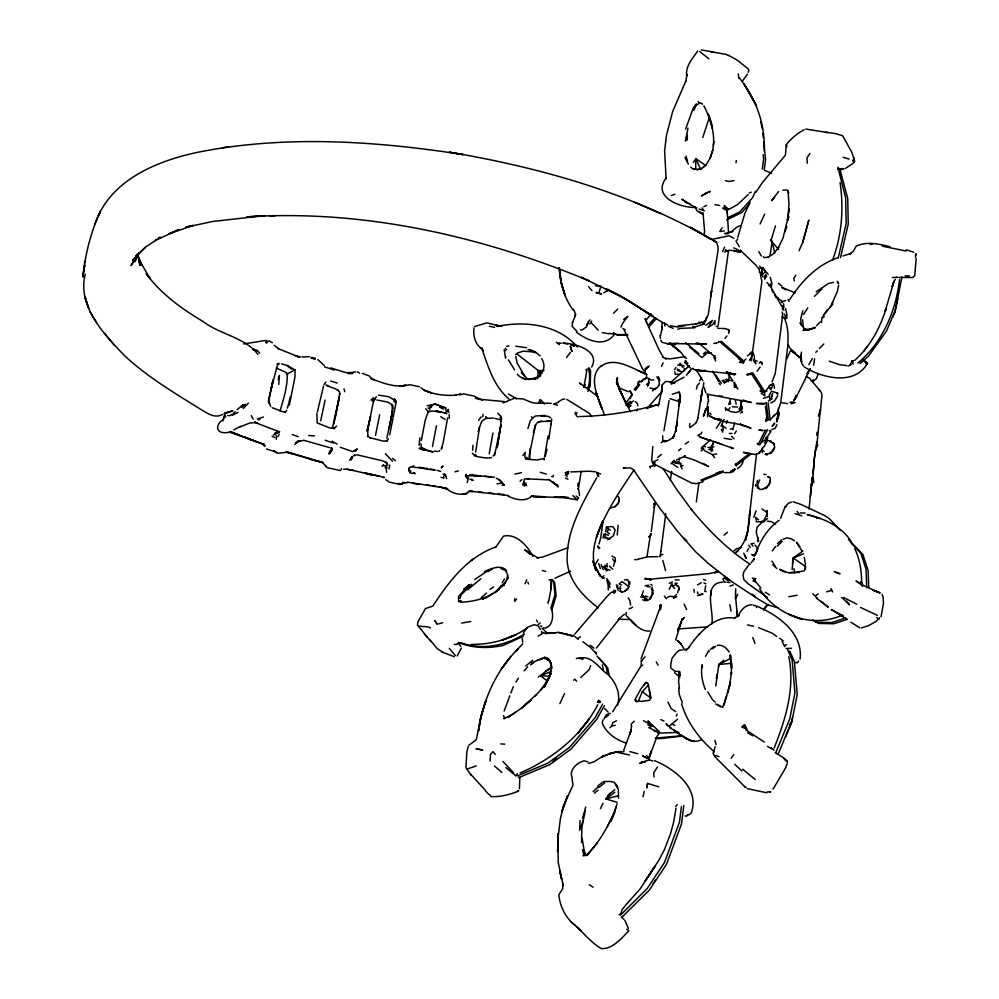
<?xml version="1.0" encoding="UTF-8"?>
<svg xmlns="http://www.w3.org/2000/svg" width="999" height="999" viewBox="0 0 999 999"><rect width="100%" height="100%" fill="white"/><g stroke="black" fill="none" stroke-linecap="round" stroke-linejoin="round"><path stroke-width="1.5" d="M602.135 577.197L603.945 575.736M652.409 590.022L651.897 593.119M663.386 357.38L659.078 349.837L646.69 322.739L645.928 319.268M687.312 140.022L687.324 134.603L685.439 141.084L687.999 128.197M566.92 476.823L566.933 474.375L568.693 471.341M652.846 446.615L651.71 459.815L652.384 462.487L653.021 463.324L653.733 461.763L657.866 459.677M705.656 585.839L704.782 591.383L706.156 591.645M367.669 429.445L367.919 435.539M413.911 472.515L415.209 473.638L409.553 472.814L410.864 470.816L409.315 471.253L409.365 467.657M490.109 760.976L490.434 754.532L493.007 751.635L495.254 754.357M551.336 579.532L551.061 588.861L548.751 601.073M551.173 581.918L551.061 588.861L551.71 580.606L549.075 579.695M695.691 169.093L695.841 158.591L705.544 165.434M514.735 598.413L514.672 601.41L516.595 599.1M662.674 435.701L662.837 441.521L661.126 442.582M708.204 406.593L708.079 411.788L708.266 408.104M500.062 417.445L501.161 421.041M722.577 208.042L725.761 210.015L724.138 206.855L727.022 209.241L728.596 233.454M529.732 459.278L529.92 452.085L535.564 424.875L533.366 432.542M782.517 309.678L782.454 305.719M557.942 841.046L558.216 862.324L563.149 885.514L562.799 883.303L562.712 888.685L558.841 894.742C559.827 906.23 565.721 918.218 575.074 925.399M558.029 837.999L560.364 818.843L563.336 806.118L573.064 785.002L572.002 778.671M661.738 392.445L661.825 385.377L664.972 381.993L667.095 381.443L672.764 382.58M778.895 413.424L778.134 417.445M837.974 169.231L838.036 167.245M597.614 473.389L597.352 475.561L598.763 476.461L596.927 472.977L597.976 472.452M579.994 820.491L579.657 830.256L583.366 820.004L585.327 810.776M787.949 219.106L788.96 204.246L788.024 190.584M268.931 403.658L269.093 399.113M386.85 438.199L392.407 411.75L391.995 404.458M661.837 329.77L662.1 322.665M666.121 178.958L664.61 150.924L666.395 135.764L672.564 111.788L685.926 80.807L685.776 81.518L686.962 74.488L686.75 75.999C685.177 66.296 692.732 58.267 697.801 50.924M755.456 554.944L755.494 553.833L752.771 555.556M916.158 258.566L914.709 275.811L912.674 277.535L899.2 277.41M754.233 360.439L754.37 356.993M713.423 145.367C714.797 131.581 709.952 118.257 704.083 106.031L704.32 106.556M814.36 459.528L812.999 475.586L813.798 482.804M788.711 211.651L788.848 208.779L787.886 220.342M577.884 486.313L578.046 483.204M763.124 277.01L762.187 274.95L762.2 268.294L758.453 268.394L757.067 266.808M792.132 569.567L793.293 557.979L802.921 551.073M505.669 356.306L505.569 358.179L504.208 349.825L505.319 350.724M801.023 355.007L801.785 363.424L803.521 366.059M617.594 587.936L617.732 585.589L616.371 584.952L618.194 590.484M276.224 439.31L276.411 435.976M727.022 209.241L726.81 212.812L727.235 210.677M638.161 381.718L637.936 385.252L634.128 389.385M813.236 470.217L813.036 473.476L814.123 462.125M714.834 324.638L715.084 320.617L712.674 324.625L708.104 327.385L712.487 320.392L705.856 325.199M757.092 550.586L757.242 548.376L756.006 553.171L754.457 555.357M817.806 444.842L815.659 450.025M838.948 168.332L837.836 169.493L844.267 168.881M316.87 413.524L317.195 422.077M339.26 397.802L339.573 393.456M728.571 330.569L728.621 329.77L725.137 328.584L720.828 328.396M741.208 410.339L741.395 407.717L741.208 410.339L740.284 409.378L741.033 407.604M278.733 384.39L279.42 375.449L278.197 379.495M757.929 537.887L757.654 541.433L757.791 537.687L758.591 541.233L756.255 532.479L756.98 527.31L762 522.352M472.589 450.249L472.989 445.179M482.842 416.733L483.041 414.285M648.264 385.164L649.263 382.38M764.71 275.961L764.647 279.146L765.796 274.35L766.695 276.86M503.946 584.852L506.993 579.557L507.43 574.75M617.232 534.977L618.119 525.274M747.602 531.943L745.404 540.422L747.602 531.943L756.48 454.245M801.435 352.16L800.811 358.966L801.498 362.088L800.549 356.019M613.96 593.406L613.973 589.984M475.661 452.072L479.47 427.41M537.487 378.609L538.261 370.567L516.558 353.609M660.426 609.115L660.839 605.044L659.69 610.339M749.425 515.796L749.937 510.764C749.138 526.086 747.826 543.119 734.652 553.309M809.028 509.115L812.349 477.197L810.239 497.227M915.484 257.292L915.846 253.646L915.534 255.632M770.042 255.644L772.152 241.433L770.429 240.035L778.646 249.475M787.961 219.393L788.261 216.546L783.116 237.799L778.134 248.227M517.37 773.738L515.996 775.923L505.894 767.532M680.207 395.791L679.095 405.781L680.394 395.03L675.861 430.557L675.561 431.668L677.135 422.165L675.861 430.557L672.764 438.286L674.5 435.052L672.989 437.437L669.093 440.035L665.109 441.795L664.123 441.233M770.279 480.194L768.843 485.302M645.104 656.818L641.633 660.789L641.046 665.858L642.832 665.072M816.757 435.264L817.107 432.217M402.322 483.766L402.485 482.417M715.746 685.976L718.893 664.447L723.701 660.302M458.204 643.993L458.379 642.482M524.3 486.276L524.088 480.094M572.589 322.265L572.127 326.323L576.885 331.281M647.627 386.076L647.989 383.316L647.002 384.328L647.827 384.328M899.587 279.358C895.941 310.876 882.641 342.37 857.916 362.987M901.947 277.023L895.329 310.14L886.463 331.131L868.456 356.168L859.939 363.549M755.544 486.201L755.756 484.428M744.23 727.572L744.567 724.774L741.708 726.985L747.165 729.245L744.567 724.774M575.137 414.273L575.387 412.287M665.821 513.424L660.901 551.223M778.358 408.529L778.383 414.473L776.623 419.081M551.023 424.338L551.71 418.943M713.835 141.521L712.724 150.112L710.339 158.042M683.865 805.556L681.468 824.088L666.52 864.235L649.437 889.972L621.403 917.694M681.468 806.555L679.382 822.452L664.41 862.624L647.302 888.386L620.379 915.209M752.484 352.497L761.9 281.256L760.614 275.512M94.768 223.938L100.312 211.726C90.609 232.118 85.277 254.633 82.842 277.023L84.765 264.935L83.179 274.313M603.009 521.091L600.836 537.474L598.975 544.005M697.939 417.669L702.272 390.734L700.586 400.936M703.234 386.95L703.82 382.58M386.576 472.227L386.188 469.443L387.113 467.195L385.227 467.957L387.375 463.274M474.013 327.909C472.939 335.701 475.224 344.305 481.88 349.063L480.694 347.677L483.404 350.949L481.493 347.714C488.024 365.946 493.456 385.939 508.966 399.026M468.519 477.46L467.195 482.529M762.262 169.118L763.636 159.041L763.174 154.608M764.198 169.842L765.559 159.765L763.736 142.108M815.596 449.175L813.785 462.612L816.32 444.355M715.571 357.942L715.459 358.753L714.947 355.669M728.446 381.668L729.495 373.938M838.661 285.165L837.424 291.196L832.142 303.346M648.488 382.155L648.975 378.721L647.939 378.246M689.497 426.486L689.922 423.464M696.315 501.91L698.988 482.48M645.267 372.265L645.179 368.531L649.225 365.984M660.414 554.557L660.863 551.423M266.621 343.281L266.895 340.734L265.122 340.497L243.706 343.943M736.013 162.725L736.325 160.539M814.597 358.828L813.623 365.309M548.838 438.923L551.061 423.851M447.614 417.882L443.106 443.131L441.308 448.501M792.407 564.01L793.293 557.979L803.558 553.746M389.098 469.031L389.697 465.022M529.045 457.142L530.382 448.276M654.932 503.246L651.323 531.493M670.341 480.219L671.69 471.316M628.796 407.48L631.006 405.519L628.608 406.106L628.92 403.996L627.285 406.556M581.53 842.544L581.93 827.085L583.366 820.004M750.998 360.889L752.734 353.771M663.935 430.856L669.08 400.624M700.386 402.197L702.584 388.074M631.156 725.786L631.48 723.738L634.315 721.153M710.776 296.041L711.613 290.734L708.316 314.485L705.694 320.629L702.909 322.202M581.193 471.278L578.309 489.285L577.747 488.711M729.457 686.375L731.518 672.29L731.318 674.3L731.555 663.686L731.593 668.281L730.069 654.957M778.159 412.475L777.622 414.098L778.383 414.473M646.653 378.646L646.415 374.525L642.544 368.843L624.188 330.182M679.258 460.314L679.62 458.091M766.62 438.062L767.682 437.599L764.685 442.982M480.919 716.508L485.951 700.574L480.919 716.508L478.546 730.831C482.867 700.411 495.991 670.366 518.244 648.751L515.721 651.498L522.727 643.718M625.948 614.597L626.298 612.474M735.589 463.648L735.364 465.01L736.55 465.971M544.605 456.88L548.126 435.889M710.813 295.879L718.069 250.312L718.019 246.616L716.52 242.332C635.114 194.293 542.207 167.807 449.425 152.173L463.124 154.608C376.049 140.996 285.739 134.902 198.689 152.098C158.167 160.464 111.676 179.221 96.066 221.041M519.43 788.711L519.842 778.071M651.947 588.573L652.21 587.037M603.109 538.049L603.796 534.115M734.627 422.864L733.341 427.535M647.602 783.403L646.84 787.687L647.602 783.403L658.766 786.85M728.783 331.793L728.621 329.77M753.795 517.245L756.031 510.826M390.696 420.392L392.832 408.391M489.223 453.796L492.944 433.004M676.036 808.129L673.651 822.177L670.441 834.028L664.36 849.774L658.803 860.326L640.134 888.923L625.761 905.032L622.177 909.527L620.741 913.86L619.168 914.597M647.052 556.418L650.636 533.429M716.308 678.546L717.082 674.325M540.434 402.709L540.921 400.087L544.418 404.096M795.266 399.013L795.704 396.665M718.481 666.708L718.893 664.447L729.732 658.828M432.48 446.516L436.413 425.836M756.88 483.316L757.429 480.432M766.57 512.187L766.907 510.427L767.17 516.396L766.57 512.187L761.937 508.928M421.328 440.472L425.162 420.604L428.022 412.15M481.081 715.621L476.336 739.71L468.768 745.341M662.087 388.299L658.878 403.871M653.209 464.947L653.521 463.311L654.82 466.408M684.028 370.966L684.527 368.381M332.43 427.997L339.348 396.528M335.027 418.506L339.235 397.315L333.903 423.876M367.595 430.794L372.714 404.882L374.013 399.787L375.412 399.325M389.023 428.746L392.407 411.75M375.499 435.402L379.657 414.735M737.761 237.325L744.817 213.624L750.112 202.035M827.497 309.653L821.765 318.369L821.528 322.49M792.507 717.432L791.333 723.201L785.476 737.262M643.056 796.927L644.193 791.37M759.477 453.209L759.777 451.748M811.438 485.964L812.025 483.141L810.826 484.915M320.704 420.841L325.112 400.112M795.916 395.492L795.279 398.526L793.618 400.699L797.127 395.392L810.251 368.981M389.722 434.802L396.303 401.436L394.168 398.851L394.817 400.462L393.868 401.685M707.379 405.207L708.241 401.211M573.538 309.166L575.449 313.886L574.85 316.671L575.486 315.222L572.427 322.814M800.074 659.103C803.246 633.104 778.221 615.322 757.254 606.318M605.194 533.541L604.907 538.211L606.405 537.387L609.727 538.973M465.571 476.061L466.283 474.388M85.252 274.113C77.035 306.418 104.233 334.553 124.713 355.819C147.715 377.185 174.788 393.194 201.286 409.702C207.78 413.461 214.76 418.768 222.415 414.473M268.319 401.436L272.652 382.043M281.643 363.811L287.088 365.472L294.967 369.855L295.042 376.536L289.348 405.244M727.784 693.119L730.531 681.905M317.332 412.1L323.601 385.989M653.933 507.654L655.069 502.672M892.569 317.507L894.605 312.962L897.839 298.738M660.389 335.889L662.412 327.06M838.198 258.129L846.153 223.464L845.641 197.727L838.81 170.891M840.546 257.567L848.238 224.051L847.726 198.339L839.722 168.731M84.44 263.286L84.878 261.388M223.764 418.406L225.137 412.425M802.796 242.27L808.765 220.329L802.796 242.27L799.05 250.662M765.833 419.343L766.258 421.316L766.982 418.294L765.421 406.306M367.008 431.293L370.504 416.608L367.22 430.519M740.509 406.83L741.745 401.66M762.949 446.978L762.324 449.575L760.651 451.423L762.374 448.089M447.602 411.738L448.164 409.403L448.888 412.612M136.801 254.97L135.315 261.001L136.963 255.257L134.278 261.863L137.7 253.721L131.031 265.647L138.811 253.159L132.58 260.327L145.379 247.29L160.215 237.25L154.907 240.697L178.921 229.47M468.181 746.615L466.87 751.885L465.921 767.594L471.241 775.324M696.415 389.036L697.314 385.427L699.512 383.141M768.556 285.452L771.34 286.713L771.777 284.902L770.316 283.978M802.784 310.726L800.761 318.743L801.086 324.675L804.195 328.309L807.779 330.07L815.134 327.21M545.279 456.143L547.002 449.35M565.322 475.274L566.995 471.915M730.019 683.666L723.95 704.757L722.19 706.855L723.001 707.392M894.605 312.962L894.967 311.551M543.631 459.303L543.843 458.441L537.125 460.015L525.849 459.19L524.775 456.456L525.299 452.235L522.864 455.556M758.915 488.124L757.155 485.814L759.764 479.832M597.027 535.314L602.772 521.016C595.991 536.388 589.61 554.033 596.016 570.616L592.869 560.988L595.054 567.132L600.436 575.911L598.738 573.813L602.534 577.959M706.63 408.628L707.167 406.543M619.118 501.111L619.155 497.952L617.607 495.966M287.412 408.166L290.409 396.765M660.052 608.978L661.126 604.907L641.021 658.94M609.939 727.771L611.85 725.873L612.699 722.689L616.533 720.791M617.694 705.169C620.866 694.293 616.108 682.329 608.116 674.662C599.487 669.068 591.458 654.22 579.145 658.491M621.003 327.148L622.664 323.251L627.822 316.383L623.601 319.543M631.718 394.23L631.031 393.344L632.005 393.743M613.448 566.271L614.984 560.951M728.583 250.287L734.889 250.649L739.897 252.285L740.434 250.349M715.134 746.69L713.086 753.521L713.923 755.007L719.018 756.68M713.523 441.321L712.175 446.228L710.264 448.414L710.202 447.34L707.904 447.502M881.056 616.683L883.466 603.433L883.091 596.316M419.118 445.417L419.855 437.899M582.579 818.331L585.714 807.055M692.694 326.461L695.416 326.898L704.332 323.888L705.269 320.517M649.338 757.891L651.236 751.048L650.012 755.057M598.776 293.344L600.824 286.139L595.379 285.864M679.457 688.348L678.596 681.867L679.52 671.59L679.52 675.636L679.52 671.59L674.812 671.278L670.679 667.782L670.853 664.11L672.002 658.378L676.423 652.672L679.07 650.361L682.692 649.887M616.783 380.819L617.419 378.559L616.907 384.315L617.37 377.472L617.295 383.791L616.645 379.345L619.38 388.486L625.786 402.934L619.205 389.223L630.419 411.675M603.021 719.904L602.222 722.727C605.656 732.692 616.383 740.172 626.148 743.006M726.398 423.401L727.21 420.554M791.707 721.902L789.385 724.949M478.121 431.331L481.655 421.366L486.063 418.344L493.581 418.057M853.558 360.602L852.322 360.939L850.174 364.435L851.036 364.672L848.014 366.121M459.99 598.526L461.051 594.979L471.753 584.19M504.145 711.063L509.827 695.754M494.592 455.219L500.936 425.075L497.127 447.689L500.861 424.825L500.736 420.567M771.003 240.659L775.436 225.911M726.81 695.641L723.626 705.444M551.023 607.754L554.982 594.717L553.621 581.73L551.923 579.283M551.81 610.052L556.118 595.841L554.757 582.867L553.071 580.407M778.009 418.993L779.208 413.174L777.971 410.589M705.756 409.14L705.119 411.226L705.706 409.952M527.897 428.571L530.357 420.616L532.904 417.882L535.439 416.009L545.167 415.384M522.664 485.064L523.613 481.993M553.446 475.212L552.959 476.735L551.685 476.573M724.874 252.322L725.736 249.613L727.734 251.523M615.047 810.401L617.145 803.795M658.291 406.081L659.09 403.571M648.638 599.875L645.541 599.475L642.032 595.154L643.381 590.983M702.772 137.462L709.602 116.621M772.364 394.418L771.403 397.352L772.689 393.456M590.646 665.571L589.26 669.605L580.706 677.547M832.467 260.289C841.882 235.652 843.918 208.554 840.059 182.567M589.972 319.942L588.448 321.628L586.725 326.611L582.392 329.82L580.631 329.882M748.189 72.215L748.913 70.055L748.388 70.454M548.389 678.945L550.686 672.402M567.27 796.503L561.813 812L567.607 795.566M784.864 232.03L786.85 226.461M543.843 458.441L544.293 459.927M596.316 537.787C604.732 513.136 619.63 491.433 634.028 469.967M766.957 514.56L763.86 520.454L760.851 521.828M677.821 630.968L681.293 621.515L675.699 639.997M712.911 150.05L709.615 158.991L706.53 164.161L702.946 167.47M623.638 750.574L631.293 729.819L629.982 734.19L631.73 725.948M649.6 756.393L657.105 736.126L659.215 733.466M677.509 592.682L679.095 588.436M685.739 361.413L687.861 363.461L685.177 362.937L685.626 360.577L685.177 362.937L690.459 368.094M650.486 536.188L651.36 533.853M861.263 627.971L868.531 625.674L876.498 621.153L879.482 617.769M597.789 545.891L599.8 548.101M705.706 319.38L706.568 317.12M733.566 250.699L739.897 252.285L740.521 250.649M776.585 421.203L777.784 418.094M510.939 692.881L513.336 686.663M637 702.01L635.152 699.949L635.926 697.939L640.871 688.973L645.966 682.417L648.076 683.328L650.786 697.265M677.884 630.869L681.805 620.691L684.228 617.419M616.083 807.03C609.677 824.712 599.675 841.258 587.162 855.256L584.652 854.17L582.192 838.186M277.21 365.996L270.954 389.672L273.089 379.907L268.818 400.462L270.604 406.518M774.138 748.001C785.639 719.317 795.241 687.824 788.798 656.755M639.66 380.831L637.936 385.252L639.685 384.802L635.352 390.459L635.027 389.747M685.651 129.146L693.194 108.117L696.291 103.884M785.514 767.744L787.075 763.835M611.113 821.328L615.059 811.563M818.281 373.926L816.395 378.596L812.699 381.655M277.585 364.947L278.858 364.41M584.015 386.9L587.05 369.068L585.851 369.905M669.218 589.323L671.977 583.503L672.514 586.301L674.787 588.511M587.612 388.511C590.384 382.255 589.885 374.463 588.473 368.032M587.862 391.396L590.184 385.689L590.596 371.266L589.41 368.019M778.383 409.515L780.743 402.622L787.774 346.054C788.273 336.513 788.423 326.261 784.028 317.532M605.694 531.505L606.468 527.222L610.851 526.573L612.899 526.685L615.147 530.132L613.398 535.889L607.667 539.66M780.606 518.331L785.039 506.855L788.536 503.159L791.52 502.122M644.83 379.695L645.554 377.997M767.657 440.035L764.073 446.84M638.686 700.249L642.282 691.77L648.451 685.052M778.184 414.061L778.571 413.136L777.21 412.4M280.02 411.076C283.529 399.113 287.612 386.388 287.237 373.826L285.389 372.09L276.348 368.107M786.675 359.016L790.396 350.936M722.664 251.573L724.525 247.215M721.078 426.273L724.038 419.405M628.758 930.943C621.665 938.161 612.362 949.45 601.273 948.563C589.597 941.72 581.63 930.194 571.053 921.865M606.468 527.222L608.516 528.995L607.142 532.167L609.465 533.766M753.258 560.914L754.295 558.503M576.211 414.385L577.01 412.562M728.733 333.454L729.045 330.332M676.261 716.033L677.11 714.098M372.19 401.111L373.713 397.652L370.891 400.075M538.598 402.897L540.047 399.625M773.763 384.652L772.939 383.891L769.193 385.577M774.412 447.839L770.729 453.346M863.049 359.977L867.494 363.286C854.819 385.901 822.227 378.271 804.382 366.97M756.655 550.998C761.151 538.998 768.656 527.622 779.208 520.254M756.006 553.171L757.829 549.113M755.481 191.221L752.472 197.839L739.76 211.875L728.458 217.407M461.301 648.276L457.23 655.956M524.987 583.753L526.76 579.845M661.55 366.346L663.136 362.862M654.145 504.233L654.757 502.897M341.109 469.792L341.646 468.643M696.178 422.327L698.089 418.156M704.507 234.315L704.033 235.339L704.62 231.693L703.034 212.725M373.176 401.548L376.398 396.715M586.563 325.686L588.448 321.628M600.436 808.703L602.959 803.271M760.077 223.938L764.66 214.161M559.865 703.596L564.535 693.593M771.415 391.021L768.805 396.566L763.261 398.389M776.922 424.7L775.212 428.296L771.915 429.508M643.98 685.214L644.83 683.466M693.843 110.29L696.403 105.095L700.062 102.984M765.047 430.681L758.403 444.193L760.189 444.505L767.469 429.745M772.264 385.252L772.939 383.891L773.176 384.877M772.052 381.905L775.274 373.501L782.592 315.459L782.317 312.125M785.726 767.694L773.051 789.173M331.281 448.376L332.417 448.226L329.57 451.523L328.971 454.058L331.406 450.512M441.396 449.138L442.245 447.465M583.741 386.963L584.989 384.503L583.591 387.237M666.196 177.947C651.473 197.14 680.669 208.092 695.866 207.442M650.037 599.3L653.284 592.931L649.5 598.588M534.74 426.735L536.276 423.751M607.38 826.573L612.212 817.132M604.083 719.055L606.293 714.772L610.239 713.323M737.737 594.33L735.464 598.713L735.714 588.786M705.519 656.38L708.728 650.511L708.94 651.66M222.877 420.941L223.589 419.58M775.811 752.547L789.759 718.955L794.917 692.782L792.107 659.877L787.474 649.4M778.159 754.145L792.082 720.579L797.214 694.405L794.38 661.513L789.722 651.036M830.007 307.467L832.654 302.447M770.891 431.481L765.022 440.035M701.897 432.18L701.011 433.866L698.913 434.727M460.839 601.498L461.188 600.849L459.552 600.824L458.603 601.735L458.504 596.44L469.468 584.552L463.623 589.248M598.151 559.577L594.917 565.359M277.884 436.713L279.046 434.553M734.677 469.355L733.478 471.553L730.132 472.602L724.387 472.552M636.588 410.876L637.599 409.041M257.942 354.395L253.571 349.225L256.755 350.724L257.08 350.125L259.678 353.184M225 415.646L222.727 419.78L219.605 422.39L217.757 425.961L217.632 428.708C219.755 434.228 226.311 432.617 230.831 432.105L229.108 432.255L231.593 432.579M502.26 582.817L504.445 578.858M597.789 704.732C581.443 735.988 552.222 759.165 520.192 772.914M351.336 458.091L352.272 456.393L349.6 460.164M596.678 477.697C582.567 503.321 566.171 530.506 567.157 560.814C568.406 580.819 583.129 596.465 598.376 607.941M602.634 704.12L595.079 717.694L569.442 747.452L548.026 763.074L517.445 775.911M604.333 705.694L596.778 719.268L571.166 749.013L549.762 764.622L519.218 777.434M640.659 666.52L612.612 711.812M674.6 369.73L675.936 367.345M772.914 450.586L774.637 447.564L774.25 444.218M370.617 437.912L383.866 441.233L387.212 440.834L388.386 438.798M591.695 367.033C600.774 350.637 574.637 343.107 562.949 343.132L567.794 344.043M657.467 767.007L653.758 772.814L653.97 776.997M701.223 448.526L702.447 446.441L704.345 450.524L712.374 454.682L716.62 453.958M741.733 409.153L741.046 410.314L741.483 406.556L741.733 409.153L740.546 400.674M766.258 421.316L767.769 418.731M743.144 363.424L744.417 361.251M808.79 364.56L812.324 358.641M794.929 399.101L797.127 395.392M764.272 272.715L762.187 274.95L760.314 274.513M356.968 454.807L382.23 460.714L386.725 462.737L385.164 461.725L387.849 465.084M777.734 395.704L774.562 400.886L770.741 402.984M756.118 192.083L762.512 182.417L785.451 155.145L786.238 144.73C790.908 138.749 797.289 133.329 804.108 129.758M609.889 793.231L605.806 798.875L617.17 802.347M699.55 380.944L701.635 377.522M746.99 551.336L748.626 548.638M674.238 460.314L671.952 463.548L673.251 461.613M809.977 368.981L806.967 373.851L809.964 369.393M722.102 227.784L719.804 231.481L724.312 230.894M351.011 460.114L352.497 457.742M749.375 360.277L751.635 356.705L751.885 352.197L749.637 353.471M515.896 682.092L518.394 678.159M803.596 314.51L807.779 307.892M693.356 162.512L695.841 158.591L700.636 169.318M383.841 477.247L346.928 469.193L343.606 469.255M711.788 445.829L712.886 444.118M769.555 387.038L770.629 389.385L772.502 386.463M566.508 357.542L570.392 352.41M809.864 153.446L806.942 158.004L807.304 163.224M895.366 279.37L893.481 282.292L892.194 286.688L894.043 281.231L885.114 311.413L886.088 308.703C880.044 328.009 870.004 346.74 854.744 360.314M747.489 74.088L742.145 81.493M506.993 579.557L508.254 577.609M631.093 396.216L629.732 398.301L632.267 394.655M614.535 592.532L615.684 590.759L614.66 592.17L613.249 592.195M818.518 415.684L820.341 409.777L817.12 442.644M493.119 456.131L495.354 452.709M716.333 428.209L721.303 420.654M506.206 580.844L503.371 585.139L494.892 592.719L501.098 585.814L504.507 583.753M718.119 342.632L718.868 341.521M734.59 433.691L736.35 431.056M742.232 406.818L741.146 406.63L739.21 408.566L739.597 411.388L735.788 412.437L730.694 411.625L728.209 410.227L729.882 407.704M626.56 590.134L628.596 587.075L629.57 581.568L629.657 584.128L627.734 579.757L624.55 579.845M628.608 406.106L631.081 402.41L633.616 400.974M731.168 758.328L733.703 754.582M787.187 219.468L788.948 216.895M651.186 313.786L645.616 320.716M727.447 532.317L724.025 535.152M795.928 275.187L793.768 278.296L794.242 280.956M652.846 883.89L655.719 879.757M272.19 407.717L283.092 411.813L285.514 411.888L286.663 410.252M854.557 160.764L853.758 162.862L845.629 168.319M632.142 394.867L625.486 403.571M478.658 420.329L481.131 416.82M523.326 632.954L527.447 627.272L534.153 624.65L538.074 625.861L540.347 629.333M589.722 323.938L591.695 321.178M764.772 488.723L769.63 483.753L770.404 479.058M649.2 536.475L648.788 537.037L650.349 535.439M688.611 647.727L694.03 640.172M275.15 434.927L277.073 432.28L273.451 434.902M774.55 423.027L772.152 426.348L774.637 423.888M866.508 364.635L867.494 363.286L864.535 360.764M642.544 599.762L644.767 600.536L645.541 599.475M509.078 658.578L501.073 669.492L510.826 656.405M658.965 385.177L657.067 387.737L653.496 389.485L656.106 388.536M495.604 547.39L503.533 536.126C516.021 533.079 527.872 546.016 532.842 556.406M468.169 491.908L469.33 490.909M751.098 562.799L754.145 558.741M772.277 550.911L775.561 546.54M567.632 498.214L577.16 499.812L578.721 497.752M610.639 507.917L614.772 506.768L618.468 502.759L618.081 503.946L619.517 499.562M686.438 375.149L690.446 370.354L688.373 372.639M764.485 608.079L766.233 605.806M757.03 371.203L760.164 367.132M540.771 689.672C546.903 681.817 554.433 670.591 549.587 660.489L542.944 657.904L531.306 663.086M596.353 648.101L620.079 617.994L618.481 619.542L622.464 615.834M818.556 416.196L820.366 411.863L821.952 395.267L821.44 392.669L819.018 389.647M778.671 191.483L771.528 200.674L774.6 197.452M324.038 384.478L325.936 382.043M722.152 424.275L723.239 429.083L722.602 432.092L721.303 429.333M355.182 451.548L357.28 448.876L352.672 451.585L340.222 447.277M798.651 661.076L797.289 662.824L795.304 662.449M760.876 390.109L763.099 391.895L764.959 391.933L769.267 386.451M439.023 451.323L439.735 450.412M792.219 401.998L791.183 403.758L794.942 402.535L793.73 402.135M597.29 842.931L586.213 855.756M863.473 351.448L866.832 347.215M538.374 677.197L539.148 676.223M354.62 454.682L353.658 455.881L355.869 455.157M675.699 806.48L677.297 804.52M724.974 338.324L726.91 335.964M735.901 241.234L737.749 238.986M763.548 610.052L768.119 604.52M646.977 408.591L662.3 391.046M515.609 712.212L508.104 717.357L520.816 708.653L531.418 699.787L521.278 708.316L536.451 694.43M446.341 413.773L446.778 413.249L445.267 413.149L446.466 411.188L445.579 409.14M574.8 634.09L578.896 629.245M776.598 421.803L777.309 421.228M677.522 719.268L669.542 725.961M824.163 314.185L832.979 303.946M778.696 247.527L772.839 254.283L767.944 256.993L768.78 257.33L764.148 257.58L763.311 256.618M758.678 453.359L760.801 450.924M694.168 640.097C703.733 628.146 718.393 614.885 734.927 618.244M699.063 634.502L699.687 633.791L698.601 634.952M578.733 629.432L607.167 596.303L611.238 592.432L613.536 591.708M606.942 291.171L608.541 289.36M649 324.375L654.894 317.844M648.638 327.16L656.48 318.456M708.116 351.998L701.997 357.617L689.56 347.09M524.113 670.791L527.647 666.907M749.637 203.796L741.658 212.587L726.673 219.892M748.139 194.593L737.799 204.433L728.021 209.815M716.271 343.494L716.783 342.932L713.86 343.506M783.853 307.155L783.641 303.758M534.94 696.228L542.807 687.824M329.982 453.296L332.355 449.762L330.969 447.589M701.136 451.011L703.146 448.863M294.767 444.455L298.414 440.834L295.791 443.319L300.025 440.771L299.038 441.308L303.746 440.297L329.358 447.527M613.96 335.027C603.808 347.877 586.838 340.234 576.423 332.093M766.245 417.757L768.281 419.655L770.142 419.842L774.812 414.872M816.608 325.662L820.154 321.915M689.485 814.61L691.42 812.562C699.812 787.861 674.3 768.755 654.42 760.589M243.319 408.416L248.351 403.134M815.783 352.36L817.244 350.849M734.615 553.633L737.949 550.924M819.505 348.401L823.788 344.006M670.541 382.617L689.41 365.646M673.576 597.402L676.51 594.405M738.673 358.766L742.132 361.213L743.893 361.076L745.978 358.953M336.638 426.061L335.164 427.56L332.467 428.146M613.573 313.224L617.632 309.116M395.092 402.659L396.303 401.436M573.751 635.127L572.702 636.088M733.616 551.111L736.6 548.713L741.146 547.564M685.851 650.461L689.46 646.99M593.144 791.695L598.751 786.201M814.397 296.341L821.965 288.973M645.629 369.692L648.201 367.195M777.284 546.091L782.217 541.408M670.928 463.773L673.026 461.8M777.859 412.624L773.301 416.059M654.495 464.41L652.697 466.096L649.612 466.521L650.399 468.106M749.088 564.71L744.018 571.416L743.006 575.074L743.893 579.682L747.976 583.678L767.519 597.539M761.176 450.799L762.162 449.875L764.123 451.573M705.831 351.835L703.608 353.896L706.031 353.446M710.314 649.612L713.523 646.628M139.51 252.635L135.901 255.969L145.379 247.29M777.509 543.581L781.48 539.91M763.461 522.177L767.682 518.294M553.184 761.513L556.58 758.428M520.079 481.243L521.89 479.62M734.415 469.031L732.692 470.579L735.014 468.968M481.131 597.864L486.538 593.031M638.324 370.592L646.927 374.563C632.579 368.781 612.749 354.433 598.576 368.281C591.258 377.497 595.204 390.085 598.701 400.087L596.203 392.507M496.041 546.903C467.495 556.855 448.726 581.718 432.879 606.056L425.449 608.603L417.969 621.828L417.395 625.137L431.068 641.645M530.382 497.265C523.951 501.798 514.572 499.4 507.967 496.041M654.02 463.761L655.144 462.762M550.274 667.757L540.409 675.686L547.427 681.031M625.874 405.194L630.282 401.348M786.762 317.757L785.863 318.531L784.29 317.719M703.608 445.891L710.551 439.885L709.465 440.472M770.142 453.421L773.363 450.636M811.488 381.293L813.248 379.782M383.504 464.81L382.093 466.009L384.116 465.409L385.814 466.645M607.842 795.504L614.747 789.672M245.242 404.283L241.708 407.28L243.257 404.595L237.038 409.74M594.467 793.181L598.151 790.084M467.694 589.76L480.869 578.733M652.372 390.834L655.294 388.399M657.542 457.567L661.388 454.42M678.596 450.661L681.031 448.663M620.641 590.421L619.717 591.183L622.327 591.833M752.434 352.547L754.257 355.681M525.724 665.983L532.679 660.327M599.075 787.424L604.607 782.941M624.462 591.558L627.847 588.823M768.194 485.764L765.097 488.261L767.132 487.362L762.849 488.973M688.236 814.772L686.5 816.158L685.014 815.933M233.691 413.037L235.264 411.775M730.194 403.509L728.92 404.52L729.495 402.023L730.769 403.783M740.946 361.263L739.522 362.4L742.182 362.512M749.774 453.246L735.526 464.46L737.15 464.86L751.435 453.658M468.256 492.295C462.325 496.116 452.609 493.806 447.365 489.223M614.772 506.768L616.82 505.169M538.049 624.675L540.197 622.989M624.45 591.458L627.447 589.135M695.966 422.989L689.984 427.634M537.125 422.727L541.421 421.128M372.727 401.024L374.637 399.588M657.767 733.278L658.741 732.554L648.776 727.609L651.91 726.223L647.827 724.762L650.274 724.425L647.976 720.928L659.69 732.017L654.283 731.193M573.638 680.194L574.862 679.295L576.673 681.181M614.835 792.257L605.806 798.875L618.481 795.778M768.481 401.136L772.09 398.564L769.979 399.687L769.617 396.765M682.13 619.293L683.641 618.219M816.195 291.758L828.258 283.616L833.378 282.33M597.902 785.776L603.871 781.518L610.302 781.48L614.123 782.205L617.757 787.749M605.169 717.344L608.491 714.984L605.756 716.92M294.967 369.855L287.799 373.638M816.158 595.342L818.193 593.906M706.018 165.31L700.961 168.881L697.627 169.618L693.493 168.781M474.65 579.582L487.075 571.178M712.387 648.726L715.721 646.403M558.291 401.898L562.787 399.225L564.772 399.038M685.227 444.018L688.511 441.758M771.578 451.848L769.205 453.484L765.109 454.37L767.532 454.695L765.584 454.283M687.312 815.134L688.249 814.485M628.983 391.67L630.381 390.709L631.256 393.044M489.997 589.36L493.631 586.875M580.419 636.713L578.159 638.249L578.184 639.298L574.7 636.475M276.81 433.504L279.67 431.568M603.721 292.919L608.191 289.91M471.041 560.526L473.351 558.978M821.765 318.369L824.225 316.745M761.488 442.345L763.248 441.196M737.424 468.556C741.046 466.808 743.306 462.812 743.406 458.866M611.376 753.121L601.835 756.83L611.376 753.121L618.718 751.623L624.1 751.698M701.273 739.76C689.809 745.778 679.183 732.567 669.73 727.771M487.974 596.665L499.175 589.485M530.694 496.828L532.255 495.816L533.616 496.665L545.442 496.778M265.597 342.257L269.505 341.034L272.402 342.669M526.985 627.946C510.851 639.572 490.846 644.517 471.141 644.417M672.514 586.301L676.123 584.278L677.509 586.6M677.734 365.272L680.606 363.449L679.557 365.472L681.468 364.797M238.049 412.362L232.168 415.384M466.645 769.193L476.198 765.933M642.894 380.719L640.846 382.005L643.044 379.358L646.615 377.759M530.494 664.822L533.728 662.812M690.858 369.568L693.019 368.244M385.764 479.67L389.385 482.167L399.275 484.278L401.71 484.178L404.757 482.317M502.085 485.427L502.822 484.977M604.145 755.319L594.03 761.825L588.411 763.498M747.339 355.781L751.086 353.546M540.184 376.061L534.765 379.258L536.875 378.171L527.385 378.958M684.053 377.21L671.053 383.866L674.862 382.829L671.728 382.642L674.238 383.154M538.074 636.126L541.883 633.94M697.477 584.914L701.198 582.767M725.536 379.82L726.61 379.208L728.209 380.681M752.871 580.894L755.444 581.755L754.008 579.745L755.868 578.683L752.284 578.184M568.543 471.903L566.595 472.689M717.919 571.041L714.597 572.927L718.356 571.578M601.061 366.071L601.835 365.634M511.063 715.222L503.746 718.631M757.891 443.369L757.167 443.768L759.178 444.88M517.195 353.122L523.301 351.161L533.429 351.948M759.24 362.999L760.514 362.3L761.975 362.949L762.025 364.61M487.799 571.628L492.37 569.155M733.603 469.917L730.831 471.416L735.227 469.705M769.667 792.357L770.803 791.745L767.232 791.932M722.227 380.432L724.375 382.842L727.422 381.218L725.511 381.606M233.816 429.895L240.647 426.286M515.684 354.445L516.683 353.921M782.579 308.079L783.516 307.58M710.926 447.34L711.95 446.79L712.699 450.886M275.025 433.042L278.246 431.368M667.507 597.414L669.717 596.253L673.076 596.653M492.794 593.518C483.091 599.487 471.64 601.798 460.364 602.235M703.171 481.743L696.053 483.766L693.393 483.079M554.92 578.196L570.566 571.191M545.454 671.241L552.297 667.832M507.305 401.086L514.185 398.389M622.901 615.172L624.475 614.397M517.969 791.408C509.465 794.58 500.024 797.239 490.809 796.503L490.022 795.017M568.643 473.563L566.933 474.375L565.821 473.326M786.575 644.617L784.54 645.591L784.952 646.678M787.424 762.724L787.287 761.051L786.425 761.463L782.991 757.467L775.162 752.672M770.741 385.202L772.864 384.203M629.095 608.891L632.617 607.242M567.007 472.427L567.757 472.077M740.209 225.587L736.575 227.273L731.156 232.055L733.004 231.181L725.074 233.853M524.575 633.965C505.656 645.641 482.33 650.499 460.976 642.769M523.239 636.213L503.209 645.404C488.536 648.651 473.226 648.264 459.103 642.769M482.467 599.1L486.513 597.252M679.907 393.131L678.97 392.083L672.389 394.218M676.423 460.077L685.414 455.894L683.766 456.568L694.717 460.227L708.641 466.57L703.171 463.486M682.092 468.918L680.968 466.408L683.079 465.472M669.268 583.291L672.502 581.855M657.517 556.643L647.752 556.83L638.561 559.065M703.758 206.693L706.63 205.432M484.453 571.528C490.859 568.643 501.198 564.01 506.668 570.716M646.99 760.426L639.747 763.398L643.344 762.137L641.52 761.962L645.217 762.374M446.69 489.11L442.832 487.999L447.664 488.686M239.211 427.26L249.912 422.952L255.394 422.664M179.271 229.433L168.556 234.016L192.844 225.487M754.208 361.101L754.994 360.776L755.793 363.786L754.045 361.051M723.126 470.929L700.911 480.119L702.359 480.594L723.189 472.003M832.729 591.982L831.767 590.421L826.635 591.833M482.579 599.175L486.775 597.452M701.423 168.506L696.952 169.68M413.811 465.809L409.59 467.495L408.628 468.918L409.315 471.253M673.413 598.201L676.835 596.828M223.951 413.898L232.904 410.839L225.699 412.674M551.523 671.34L540.409 675.686L549.338 676.223M729.982 586.151L733.254 584.89M660.139 555.344L662.812 554.32M258.242 419.955L260.052 419.268M837.262 257.917C816.82 265.222 801.423 281.281 790.034 299.176L788.011 299.925L789.185 301.348M782.991 539.323L786.875 537.849L791.32 538.773L794.392 540.821M474.612 326.486L486.925 322.864L499.263 325.949M537.537 422.552L540.297 421.528L550.886 421.228M749.188 192.982L751.323 192.208M565.471 478.146L567.919 479.145M404.995 483.029L407.917 482.455M716.033 473.289L720.654 471.628M567.981 547.702L542.719 557.03L537.087 557.854L537.999 558.016L524.75 549.825L530.706 554.32L526.485 551.086L530.094 554.045M279.096 363.386L277.01 364.123L277.909 364.16M558.079 402.46L553.496 404.058L557.442 405.307M677.797 329.283L680.282 328.421L694.655 327.797M781.255 302.06L785.551 300.574M671.128 195.592L674.999 194.268M751.111 373.426L747.564 374.625L753.009 373.489L746.64 374.65L749.799 374.388M769.242 430.869L770.629 430.394M718.156 571.615L708.828 573.651L649.837 579.22L644.879 579.008L650.549 579.383L645.304 578.346L650.836 579.919M497.065 483.803L501.548 483.266L501.473 481.593M845.766 617.956L831.767 622.577L816.445 622.24L812.711 620.029M652.472 406.206L646.665 408.104L657.654 404.52C632.392 411.925 605.956 415.959 579.645 416.521M847.314 619.33L833.853 623.763L818.506 623.413L814.11 620.816M811.775 328.858L802.996 330.457M543.219 632.504L541.895 632.916L541.533 631.331M740.571 412.962L742.594 412.325L740.284 409.378M438.773 623.888L442.657 622.677M842.981 255.944L850.886 253.509L850.049 253.821L853.383 251.186L856.168 246.129C867.02 241.184 878.958 243.956 889.984 246.716M841.807 615.309C812.187 628.458 776.685 615.846 759.59 588.798M502.947 402.822L507.017 401.598M815.309 327.847L807.779 330.07L803.421 329.395L809.864 329.52M460.626 393.743L454.907 395.417L456.356 395.142C445.542 395.991 433.716 394.617 423.801 390.047L431.306 392.894L423.801 390.047M230.919 414.71L233.067 414.098M640.921 660.988L641.633 660.789M257.305 418.831L263.436 417.082M454.957 471.853L458.391 470.904M730.381 429.133L732.642 428.521L732.891 429.495M711.613 239.41L729.158 235.789L733.865 238.399M576.336 658.578L578.296 658.041L583.154 658.953L580.644 658.353M734.839 617.732L739.16 615.434L738.049 616.271C740.396 610.676 745.154 604.745 751.772 604.77M351.173 372.989L355.369 371.853M506.668 346.453L508.928 345.854M782.929 190.185L787.212 190.022L788.835 193.331M537.412 660.277L542.382 658.953M192.844 225.399L185.839 227.21L212.912 221.441L264.635 215.634L246.815 216.895C363.923 209.253 481.481 236.101 589.198 280.856L581.406 277.36L622.027 296.94L653.196 316.258L626.81 299.75L605.943 288.823C628.209 297.964 646.39 314.498 667.757 325.05M758.416 453.521L754.645 454.47L743.393 452.397L748.014 453.284M785.039 506.855L786.438 506.505M621.465 592.332L623.226 591.908M427.11 405.881L434.977 404.071L445.866 407.992L434.977 404.071L429.707 406.094L432.38 405.919M458.491 642.969L456.231 644.567L454.333 644.293M697.814 595.566L703.009 594.043L699.325 594.705M428.459 411.85L431.98 411.051L441.733 412.175L435.826 410.851L444.805 413.111M514.935 474.125L521.353 472.677M685.501 649.362L687.512 648.913M616.283 752.085L609.602 753.596L618.718 751.623M465.971 475.786L480.507 475.849L469.73 475L494.355 477.222M431.468 407.405L428.159 408.116L429.982 409.203M865.758 363.648L867.494 363.286M647.027 760.589L649.862 760.002L652.834 761.063M472.177 491.408L468.706 491.745M708.853 449.687L710.901 449.288L711.251 451.511M645.142 585.801L648.788 585.114M685.077 325.624L677.759 327.01L670.379 325.749M625.337 467.669L623.164 468.069L630.594 467.932L633.553 469.842L659.153 507.38L677.497 531.268L695.629 551.785L708.279 563.424L729.682 580.257L758.553 599.3L768.418 605.094L778.496 607.904M459.265 394.917L462.525 394.318M443.057 474.313L444.555 474.05M788.798 596.765L797.09 595.254M427.56 411.526L429.932 411.101M222.352 147.827L228.771 146.678M685.027 356.631L670.154 358.891L665.446 358.416L666.308 358.853L662.212 356.943M793.293 557.979L794.517 557.767L793.293 557.979L805.881 566.883M461.7 623.076L470.716 621.49M499.3 326.061L496.428 325.362L501.036 325.911L496.241 325.974L501.935 325.761L497.315 326.423C524.912 320.579 558.141 324.425 577.422 347.003M330.669 367.857L345.966 372.652L353.446 372.465M695.529 323.876L700.599 322.989M660.564 733.091L678.533 732.404M678.259 343.206L667.994 343.893L661.725 342.182L660.801 340.284M696.865 323.838L678.271 325.824M611.85 725.873L615.322 725.311M717.282 645.404C722.152 644.18 726.81 648.064 729.108 652.06M285.914 452.422L278.147 453.196L273.813 451.048L276.848 452.834M765.908 437.824L767.369 437.612M870.291 244.518L872.164 244.256M550.374 632.779L543.706 633.154M722.202 396.116L719.018 396.141M708.566 353.284L711.413 352.947M680.968 735.838L656.068 738.036M681.568 736.188L659.615 738.686L655.194 738.224M726.723 250.911L728.483 250.712L718.019 326.336L716.233 326.498M383.341 477.547L384.603 477.422M662.837 441.521L665.297 441.271M501.098 585.814L504.058 585.514M705.656 370.329L701.36 370.754L693.393 369.355M725.774 581.992L724.325 582.13L722.914 578.796L724.238 578.059L728.246 580.769M718.893 664.447L731.643 663.299M302.06 357.005L309.565 356.693M766.208 403.359L756.493 403.471L764.098 404.096M628.608 619.517L618.306 619.218M842.944 168.606L838.91 168.906L841.358 169.73M677.497 628.97L707.592 626.86M340.234 470.529L327.56 467.744L325.462 466.196M764.135 440.621L766.183 440.472M679.108 374.138L675.212 374.4L674.887 371.815M367.545 436.775L367.994 436.226L370.304 437.899M647.002 384.328L648.339 384.24M602.422 578.184L604.657 578.046M491.471 457.729L486.251 458.054L478.046 456.818L474.95 455.919L472.302 453.159M805.669 129.058L827.871 132.58M634.565 559.652L638.111 559.465M348.176 373.701L352.572 373.476L349.638 373.114M570.804 471.928L589.485 471.228L595.854 471.84M892.482 277.56L896.602 277.397M524.2 478.983L529.295 478.758M252.959 349.837L254.733 349.762M764.435 391.158L766.97 391.059M737.986 389.023L736.338 387.2L734.452 387.262L734.003 382.317L734.914 382.729M681.892 619.143L682.592 619.118M649.887 631.031C641.62 631.855 635.164 625.099 630.044 619.505L635.801 625.274L626.261 615.584M722.727 582.13C701.947 583.091 714.435 611.875 711.825 623.938M786.063 648.476L791.483 648.314M269.905 215.809L275.187 215.659M789.11 572.677L799.225 572.439M805.706 569.405L804.757 569.43L805.394 563.998L804.332 557.28M573.114 635.776L558.453 632.417L545.217 633.466L555.194 633.004M698.888 322.277L701.623 322.24M540.721 375.649L538.261 370.567L543.98 370.504M800.187 513.036L805.094 512.974M756.056 521.765L761.9 521.778M644.767 600.536L647.702 600.511M653.833 379.97L651.011 379.982L648.975 378.721M503.933 401.561L480.132 399.3M709.34 440.184L710.476 440.172M762.399 489.398L760.002 489.385L757.254 487.687M608.903 333.753L602.285 332.667M627.509 334.628L616.071 334.553L613.349 333.142M627.834 335.227L617.669 335.152L613.611 333.029M551.261 403.346C543.281 402.647 534.29 404.857 527.047 400.437M734.153 180.619L728.733 181.481L725.411 180.594M789.984 402.347L792.269 402.385M675.062 579.845L679.133 579.932M227.585 415.534L230.319 415.584M674.887 583.204L677.147 583.266M545.192 496.715L531.505 496.316L567.17 497.889M554.345 496.978L568.144 497.377M540.846 416.009L547.827 416.208L550.649 417.732M527.16 478.833L547.877 479.845M647.165 586.663L650.199 586.75M729.382 433.429L731.942 433.504M905.144 275.849L909.502 275.999M546.803 421.079L550.836 421.216M754.095 543.306L751.023 543.781L752.996 546.153M757.155 485.814L758.079 485.851M720.591 419.767L714.16 418.544L721.365 419.48M659.115 556.518L660.364 556.58M378.409 395.129L388.599 396.665L394.817 400.462M543.106 628.046C552.659 628.708 554.233 614.997 551.161 608.279M763.785 474.325L766.121 474.463M700.324 343.731L706.643 344.093L667.469 343.594L675.262 344.655L669.492 343.194L679.77 351.298L669.992 343.181L681.405 352.947L684.877 357.742L686.575 358.241M761.975 362.949L760.389 361.713M763.049 430.344L758.853 430.094L762.562 430.656M732.267 406.743L737.537 407.068M500.811 743.905L504.82 744.155M700.561 343.856L703.558 344.043L696.066 343.294M308.703 435.502L314.548 435.914M680.968 466.408L680.831 463.898L675.062 463.161L673.651 461.338M317.108 422.914L330.032 427.997L334.603 428.608M607.042 538.661L609.477 538.848M768.581 440.784L771.053 440.984M787.587 403.633L782.067 402.809M766.52 437.487L767.682 437.599M515.459 398.414L523.826 399.038L526.286 400.412M600.636 473.926L596.927 472.977M560.976 496.978L566.083 497.465M473.039 491.471L470.117 491.183L508.541 495.529M478.896 492.057L483.291 492.495M489.148 493.081L493.556 493.518M497.977 493.968L503.858 494.555M438.923 487.012L441.67 487.3M640.509 596.977L643.593 597.302M561.263 343.244L558.516 342.957L559.265 344.643L556.368 342.232M376.935 400.012L387.624 402.048L391.92 404.657M418.881 626.223L427.859 626.798L430.532 628.034M434.353 451.073L437.612 451.448M846.665 365.559L839.734 364.722L829.27 361.201M463.374 393.843L473.988 396.091L482.554 400.374M751.885 352.197L752.734 352.297M412.212 466.87L435.152 470.254M517.594 790.596L518.731 790.733M767.469 521.191L771.54 521.715L775.611 524.213M608.778 333.354L613.611 333.991M727.247 582.242L729.944 582.604M701.31 49.95L713.536 52.035M515.834 346.191L526.436 347.689M664.048 440.571L666.533 440.921M825.386 132.168L835.539 133.604L842.706 135.764L851.735 152.198L854.42 160.127L852.971 160.29L854.42 160.127L853.958 157.929M412.849 483.366L419.942 484.39M714.909 204.733L719.617 205.432M675.386 462.624L677.609 462.974M717.319 419.305L720.366 419.78M418.843 467.245L427.51 468.606M430.394 469.055L434.727 469.73M766.645 792.769L747.464 788.648M484.965 476.148L491.021 477.122M346.953 469.255L353.221 470.279M724.075 438.274L731.618 439.51M427.122 484.965L430.094 485.452M433.067 485.951L436.039 486.438M439.011 486.938L441.983 487.425M407.829 482.255L446.441 488.161M710.926 51.736L726.335 54.446L728.571 55.632M649.924 388.074L652.946 388.574M601.286 293.594L596.078 292.682L598.576 293.306M300.587 356.843L295.404 355.931L299.026 357.043L277.497 348.314L279.295 349.213L274.25 345.267M401.71 484.178L398.126 483.541L400.324 483.978M713.011 446.753L713.973 446.928M617.669 752.472L629.595 754.982M368.993 474.313L373.127 475.062L364.323 473.076L366.845 473.538M274.713 451.585L266.446 449.013M698.551 370.204L704.607 370.916L696.39 370.354L735.701 374.076L728.708 373.114L734.677 374.825L726.41 371.89L727.796 372.877M882.292 246.166L906.118 251.036M724.787 233.242L727.622 233.816M761.188 391.084L759.989 390.834L762.474 392.132M728.046 380.007L732.367 380.919M311.725 357.517L315.172 358.241M284.303 411.638L285.514 411.888M747.539 624.937L753.583 626.236M489.46 326.261L494.642 327.36M629.857 751.61L637.749 753.745M454.37 656.755L442.132 652.06M717.432 328.059L719.804 328.584M423.439 449.288L433.141 452.023L419.068 448.264L424.175 450.287L420.529 448.651L421.528 447.502L426.073 449.625M565.059 634.028L572.202 636.001L569.855 635.289M500.924 568.568L506.156 570.804M567.869 634.652L558.453 632.417M366.271 473.176L379.445 476.236M692.432 740.896L694.792 741.47L689.173 740.109L691.246 740.621M776.985 392.819L772.427 391.571M309.253 459.19L322.003 462.312L326.074 466.058M852.909 161.126L854.657 161.563M697.177 343.132L699.837 343.806M744.018 400.587L751.273 402.497L708.104 394.318M708.179 439.997L700.811 437.462L697.889 435.227M495.017 418.456L499.45 419.617M906.193 249.775L913.81 252.297M775.748 296.953L778.146 297.59M362.337 373.339L369.43 376.061L371.353 378.996M793.131 501.785L800.848 504.37L824.687 515.571L829.345 518.631L840.421 530.457M287.15 452.385L292.195 453.733M680.082 401.948L669.979 398.626M840.921 615.147L843.019 615.721M864.46 361.863L866.458 362.4M475.374 398.264L479.932 399.513M542.257 570.491L545.579 571.391M795.266 292.844L782.092 287.55L785.676 289.498M769.692 441.533L773.938 443.456M576.161 415.671L578.284 417.033M419.355 386.738L410.077 384.74L399.9 386.351L405.744 385.227C394.118 387.849 381.943 382.642 371.091 378.609M437.137 470.404L440.684 471.403M783.116 571.203L788.461 572.702L795.529 572.477L804.37 570.766M540.197 472.315L546.341 474.05M677.422 370.492L681.693 371.74M330.582 381.069L337.287 383.042M843.181 157.305L849.088 159.053M801.797 515.884L795.067 513.611M704.994 320.429L705.694 320.629M753.159 359.94L757.279 361.163M287.812 452.023L303.346 456.718M304.757 457.142L323.002 462.637L285.876 451.973M566.908 399.463L589.535 413.486L591.57 416.633M570.491 344.867L574.537 346.104L572.439 345.317M715.559 442.17L721.228 443.906M441.034 477.297L443.868 478.159L443.681 475.936M648.388 579.083L651.036 579.895M254.221 422.227L257.63 423.276L254.907 421.89M310.889 357.929L315.197 359.265M816.27 517.345L820.029 518.518L807.142 514.522C824.237 518.618 842.194 526.473 851.548 542.195M325.874 384.927L328.683 385.814M610.114 570.304L605.544 568.618L603.558 566.645L606.718 570.966M764.685 170.429L771.715 173.264M699.138 209.066L704.37 210.739M327.235 385.864L335.939 389.036L338.599 391.071L338.349 389.91M324.5 366.845L334.428 370.055M834.115 571.678L840.022 573.813L835.901 572.265M695.017 169.53L692.27 168.619L690.734 166.958M685.039 202.235L690.122 203.933M325.212 440.259L333.616 443.081M842.731 615.559L831.33 609.552L846.852 619.243M645.317 595.991L647.864 596.84M292.183 434.565L298.164 436.6M715.971 418.843L710.152 416.458M753.146 605.069L756.505 606.231L756.605 607.592M742.906 400.012L745.204 400.824M635.152 699.949L636.138 700.287M588.074 761.925L584.328 760.851C577.372 762.062 568.356 770.429 572.265 777.771M781.967 316.958L783.878 317.632M544.355 657.005L548.613 658.528M618.618 387.712L627.996 391.571M273.876 429.67L277.535 431.006L279.27 432.929M742.407 425.137L751.011 428.296C737.911 421.703 721.153 423.876 709.165 415.646M233.903 433.404L256.019 441.57L231.768 432.242M758.703 627.734L771.99 633.091L776.648 636.463M257.23 423.351L273.401 429.508M703.521 579.408L705.719 580.232M873.276 590.297L879.894 592.857L873.188 590.272M386.388 440.522L387.212 440.834M231.206 431.918L238.324 434.652M244.018 436.825L263.773 444.405L230.394 432.205M540.309 625.886L541.695 626.435M692.794 483.603L654.77 464.435M606.168 534.44L608.416 535.327M634.228 202.11L660.464 213.499M528.446 459.34L526.685 457.28M672.252 724.275L674.949 725.336M668.406 326.386L673.189 328.296M547.976 479.408L550.699 480.482M728.496 55.27L737.362 60.19L748.413 69.106M673.463 460.901L676.66 462.237L678.783 461.613L680.831 463.898M469.88 479.12L473.114 480.482L471.528 479.245M703.92 582.991L705.868 583.803M879.894 592.857L865.559 586.5L856.031 581.018L862.811 585.689L861.088 584.378L862.612 586.326M528.034 349.425L535.576 352.672L533.803 351.76M877.334 615.347L860.601 607.479M596.565 292.307L601.51 294.455M660.801 719.63L664.01 721.028M442.744 652.147L437.1 648.551L430.269 640.134M621.49 584.977L619.105 583.916L622.052 581.618L629.095 586.788M650.274 724.425L643.518 720.691M759.352 272.315L761.275 273.177M677.272 369.106L679.757 370.217M785.152 571.765L779.695 569.318L783.441 571.578M856.805 604.208L843.705 597.552M618.918 588.286L620.604 589.048L620.242 586.438M625.299 329.882L622.951 328.534M733.741 247.864L738.099 249.85L739.897 252.285M635.476 701.023L642.02 701.335L649.675 700.249L650.624 697.614L649.2 689.934M815.022 516.958L817.831 518.269M530.307 349.638L535.714 352.185L540.097 355.894M770.217 477.697L767.632 476.486L769.455 477.809M439.585 407.192L443.494 409.028M896.815 277.035L897.864 277.522M730.681 447.177L733.391 448.476L700.212 436.925M647.202 758.154L642.544 755.918L646.977 758.091M806.23 376.548L809.665 378.246L811.65 381.281M715.659 703.983L720.791 706.743M689.622 204.308L696.815 207.942M676.236 731.792L679.17 733.291L673.763 729.932M724.163 205.444L728.308 209.078M549.675 660.539L547.802 659.577L550.886 662.662L549.675 660.539L551.66 666.345L550.924 663.336M612.012 556.093L615.147 557.704L615.421 561.213M701.348 322.34L704.332 323.888M272.04 436.226L274.588 437.55M859.59 627.772L850.886 622.19M254.345 349.438L256.755 350.724M577.16 499.812L572.927 495.654M761.176 393.256L764.747 395.791L764.585 393.194M782.092 287.55L785.863 289.598M747.627 732.879L753.021 735.863M778.508 298.851L781.593 300.587L782.417 302.759M678.284 399.725L680.169 400.786M767.407 746.365L772.052 748.975M522.664 377.834L525.486 379.458M357.155 371.765L359.64 373.189M680.806 735.064L688.386 739.41L680.331 734.777M262.65 444.343L265.022 445.716M508.391 394.018L516.583 398.801M764.36 742.095L745.828 729.857M677.759 467.445L673.026 464.21M549.912 480.419L557.942 486.538M517.27 374.238C528.321 386.825 551.123 374.363 541.695 358.691M647.077 599.238L642.032 595.154M332.155 441.171L337.15 444.168M717.407 704.495L721.116 706.718M440.784 416.72L445.079 419.33M764.859 430.007L765.746 430.544M608.516 528.995L610.352 530.132M765.222 592.257L769.405 594.855M538.261 370.567L542.032 372.939M682.854 365.372L684.078 366.133M699.175 211.551L702.297 213.524M703.483 214.847L697.215 210.889L695.117 207.342M589.26 884.739L593.144 887.199M688.398 203.446L681.78 199.213L686.625 202.335M496.291 478.159L500.499 480.869L504.283 485.402L498.863 479.283L500.499 480.869M467.157 478.608L465.484 475.961M650.811 584.34L652.122 585.189M531.331 416.858L532.904 417.882M750.299 564.41C727.397 549.487 707.929 529.895 690.809 508.728L691.733 509.915L676.897 489.76L663.186 468.781M751.698 554.457L754.233 556.131M675.636 711.638L671.216 708.691L667.994 702.135M671.278 728.271L666.033 723.688L667.856 725.898M596.853 395.741L579.482 382.892L580.819 384.553M554.008 482.842L552.659 481.918L557.355 485.439M703.583 445.629L705.431 446.915M645.966 682.417L646.678 682.916M626.673 929.245L628.596 930.581M371.191 378.047L373.838 379.907M744.542 786.463L746.265 787.674M576.136 496.041L577.609 497.09M751.947 594.08L755.506 596.615M723.014 426.086L726.048 428.259M708.965 58.779L699.725 51.573M779.62 638.186L783.253 640.834M772.739 564.785L776.885 568.556M642.282 691.77L650.948 698.176M646.44 755.581L648.738 757.279M420.941 387.712L424.438 390.372M653.746 503.758L654.807 504.57M590.097 645.179L593.968 648.126M700.961 102.947L702.572 104.183M876.623 617.482L878.92 619.243M729.682 580.257L724.425 576.198L728.446 579.395M392.532 458.391L395.454 460.676M771.34 286.713L766.932 282.567M582.879 641.72L590.721 647.677L596.515 653.983M778.446 283.354L781.905 286.126M287.088 365.472L291.671 369.143M542.007 628.284L547.927 633.528M820.978 601.323L828.196 607.155L816.37 598.076M795.554 353.234L789.934 348.214L787.986 344.493M742.644 769.193L755.232 779.545M685.676 342.719L698.751 353.496M725.973 408.379L728.209 410.227M771.053 747.614L774.063 750.224M686.713 540.759L683.491 538.074L686.45 540.946M317.807 359.553L324.263 365.459M758.553 519.83L755.569 517.295L756.293 520.367M674.612 672.789L679.882 677.26M783.803 758.091L787.287 761.051M699.675 343.881L713.898 356.019M653.146 590.534L651.286 588.911L653.334 590.734M743.893 361.076L721.565 341.533L719.792 341.683L742.132 361.213M715.134 702.047L712.662 699.887L707.742 691.882M455.369 655.519L449.313 648.413M609.378 566.246L612.749 569.218M494.48 765.971L501.873 772.514M576.548 926.785L580.831 930.618L578.633 928.645M782.729 309.016L784.003 310.152M608.141 712.125L604.745 708.541M734.777 764.285L741.982 771.103M841.745 597.439L849.487 604.807L846.777 601.198M607.429 570.417L605.544 568.618L605.157 566.795L605.069 565.147L607.192 566.97L606.992 563.561M714.347 751.897C699.637 739.035 687.187 722.776 681.593 703.845M740.296 250.225L756.518 265.759M635.352 401.648L637.412 403.658L637.812 405.806M680.993 643.968L677.422 640.484L680.993 643.968L684.552 649.899M485.639 791.183L489.085 794.592M524.587 483.766L526.51 485.676L525.824 482.967M731.63 436.326L734.115 438.798M497.802 413.261L501.173 416.595L501.635 419.493M768.106 274.226L763.91 269.493M385.364 453.683L392.532 461.276M812.824 593.731L817.369 598.401M744.979 786.925L714.66 756.493M837.362 282.292L838.323 283.266M784.153 314.061L786.75 317.282L786.413 318.481L785.027 316.983M485.539 790.484L470.479 774.063M848.501 539.472L862.836 554.358L868.106 570.417L868.755 587.462M851.185 543.156L860.788 553.146L866.046 569.205L866.732 587.699M591.77 323.339L598.164 330.07M254.458 350.299C240.185 336.538 218.606 333.454 202.872 321.378C181.606 308.766 161.101 293.943 146.279 273.838M760.913 588.024L754.008 579.745M502.934 761.463L513.286 772.427M754.944 545.092L757.117 547.427M599.65 700.848L600.574 701.86L600.024 702.534L597.477 701.897L598.776 702.584L598.339 700.237M759.677 266.121L761.762 268.406L762.012 272.003M527.347 378.946L521.316 372.252L524.587 375.911L517.12 363.112L515.821 356.431M424.4 634.04L427.26 637.237M664.335 596.191L666.558 598.688M598.638 657.642L607.717 667.794L609.19 675.424M596.977 656.043L598.488 657.729M599.238 658.566L606.056 666.196L607.529 673.826M505.332 348.326L506.668 349.837M475.312 454.632L476.311 455.756M812.811 382.18L820.329 391.108M588.561 286.75L591.932 290.609M425.649 408.766L427.56 410.964M253.159 419.168L251.273 415.572M565.197 472.702L565.958 473.626M104.208 332.942L114.398 345.354M146.266 273.876L150.05 278.496L139.623 260.702L141.633 265.222L137.612 253.996L139.997 265.547L137.687 253.771M681.73 365.909L683.141 367.669M712.374 454.682L714.722 457.629M739.048 77.66C756.093 98.089 765.321 124.55 764.285 151.161M617.195 786.026L615.671 784.103L618.443 789.797M719.03 383.104L720.341 384.777M748.638 545.179L750.361 547.377M799.824 546.578L796.478 542.232L801.885 550.836M504.757 718.643L503.533 715.634M572.951 309.852C564.073 297.64 560.039 282.53 559.19 267.595M485.664 416.471L486.75 417.944M606.805 578.608L610.277 583.816M263.012 444.218L264.51 446.303M726.598 371.765L732.979 380.869M695.991 369.568L702.846 380.731M621.94 916.807L623.626 919.255M677.672 585.476L678.983 587.4L679.045 590.034M799.924 322.927L801.086 324.675M771.927 561.076L775.187 565.971M797.152 511.426L798.8 513.898M612.712 558.99L614.71 562.012M597.552 546.603L598.676 548.289M444.268 474.375L445.154 475.724M763.061 267.507L765.234 272.015M763.099 391.895L751.136 373.201L753.021 373.239L764.959 391.933M648.376 758.303L649.537 760.127M628.234 597.864L629.807 600.399L630.656 605.019M459.328 644.143L460.814 646.54M89.723 311.301L96.703 322.54M508.391 359.815L514.622 369.93M465.996 474.875L467.12 476.71M712.674 371.228L718.868 381.431L715.546 375.199L721.415 383.291M656.78 376.86L657.991 378.846M536.5 620.129L537.774 622.24M735.114 385.177L736.338 387.2M758.778 251.586L761.313 255.931M656.293 661.95L658.179 665.197M736.738 242.27L739.347 246.765M771.852 290.16L773.276 292.645M774.7 295.13L776.123 297.615M770.853 286.975L781.693 306.318M837.287 281.231L838.586 283.554M702.047 207.904L703.234 210.065M710.114 413.149L710.963 414.685M595.904 567.257L600.411 576.448M505.681 570.978L507.167 573.688M684.927 157.605L688.398 164.086M624.787 920.129L628.383 928.458M772.751 442.382L774.287 445.329M618.718 386.938L616.383 382.455L621.79 394.143M698.076 101.374L699.05 103.347M705.331 689.397C702.16 681.693 700.661 673.001 702.135 664.735L702.422 667.582M286.888 373.364L287.637 374.912M583.691 850.174L585.988 854.869M782.042 641.233L784.203 645.691M595.541 652.247L596.291 653.858L595.741 652.609M225.324 415.971L225.811 417.008M743.718 553.109L746.128 558.316L744.942 555.631M830.918 588.573L831.767 590.421M631.081 402.41L631.618 403.584M713.96 357.267L715.659 361.014M679.295 674.35L679.919 675.761L679.158 672.839M684.14 604.02L686.613 609.552M854.794 548.676C859.989 559.59 861.712 571.903 861.712 583.903L861.126 581.331L862.012 584.815M527.834 582.23L528.558 583.903M760.788 121.878L762.387 128.921M263.986 443.806L264.935 445.979M604.607 415.284L596.478 393.344M601.211 564.697L603.221 569.767M786.238 144.73L786.987 146.703M752.771 637.512L754.982 643.393M682.342 702.709L679.283 694.555L678.708 688.149M599.188 401.386L602.072 409.153L599.125 401.248M646.69 322.739L645.142 318.519L645.928 320.679M785.564 308.429L787.112 315.672M598.676 563.561L600.387 568.593M678.97 392.083L680.519 397.614M662.824 560.539L665.559 570.554M770.291 277.472L771.94 283.579M518.881 777.01L519.243 778.071M704.133 387.487L705.794 392.744M758.94 269.343L759.964 272.64M658.491 376.635L659.727 380.569M735.576 384.041L736.613 387.487M686.063 156.094L687.574 161.239M606.83 580.431L608.116 584.827L608.229 590.072M582.417 849.6L583.741 854.145L583.166 855.968L584.652 854.17L584.715 855.768M707.13 393.618L708.179 397.34M882.042 594.268L882.417 595.641M708.766 414.061L707.804 410.477L708.291 413.736M714.922 740.421L716.071 744.68M557.392 484.852L557.942 486.925M445.492 474.475L446.578 478.521M339.373 391.833L340.01 394.268M816.583 442.282L817.319 445.154M851.897 360.689L852.459 362.937L852.322 360.939M344.043 388.823L344.73 391.683M735.152 399.637L736.176 404.183M772.152 241.433L774.725 253.122M578.646 489.51L579.507 495.454M738.86 78.134L738.236 73.864M852.434 360.989L853.059 364.198M729.819 604.695L731.081 611.188M697.527 591.982L697.851 593.668M602.36 664.747L603.421 670.317M420.841 443.868L421.566 447.727M609.078 583.141L609.902 587.774M730.157 655.406L730.569 657.804M723.888 379.995L724.375 382.842M707.467 394.767L708.578 401.336M659.315 384.74L658.803 378.546M770.416 387.849L770.629 389.385M737.624 616.758L736.787 610.726L737.399 616.346M660.539 609.278L659.952 604.982L660.414 608.653M559.265 268.281L561.238 283.154L559.353 267.907M522.202 638.236L522.702 642.032M693.893 589.335L694.28 592.382M575.449 313.886L575.549 314.697M725.349 407.767L725.686 410.577M794.03 568.618L794.517 572.702M766.283 402.622L768.281 419.655M768.181 402.797L770.142 419.842M802.584 319.817L803.246 325.811M661.825 385.377L662.25 389.173M732.642 428.521L732.729 429.27M392.719 405.032L393.057 408.154M762.836 133.304L763.286 137.7M737.324 614.947L735.601 597.29M664.66 323.064L664.859 325.986M750.674 373.426L750.749 374.588M660.202 335.439L660.389 338.449M762.162 449.875L762.324 452.634M548.076 601.423L548.201 603.483M730.669 655.519L730.906 662.2M618.319 790.833L618.568 798.189M774.312 385.739L774.375 388.211M449.175 414.597L449.263 418.431M730.132 398.851L730.169 401.273M507.792 574.862L507.829 577.872M707.554 413.686L707.579 416.72M558.004 835.127L557.642 851.697L558.154 833.428L558.004 835.127M711.151 590.471L710.813 595.516L711.151 590.471M777.759 393.369L777.584 394.23L776.847 393.519L777.759 393.369M706.118 408.891L703.483 416.071L706.118 408.891M550.961 673.588L544.318 687.175L550.961 673.588M654.957 866.383L645.017 881.343L654.957 866.383M589.26 718.905L578.196 732.779L589.26 718.905M442.095 466.883L441.283 467.819L443.044 466.046L442.095 466.883M705.781 193.194L701.385 195.966L710.264 191.346L705.781 193.194M516.258 634.527L501.486 640.347L516.258 634.527M466.558 493.631L462.824 494.33L466.558 493.631M477.909 749.163L475.986 748.825L482.679 750.012L477.909 749.163M801.985 619.467L788.785 614.335L801.985 619.467M697.577 231.306L690.209 227.173L711.238 239.323L697.577 231.306M742.881 425.586L740.471 424.088L742.881 425.586M714.959 241.308L713.298 240.309L716.52 242.332L714.959 241.308M801.448 358.778L791.283 350.637L801.323 358.666M437.175 624.025L434.915 620.854L437.175 624.025M747.652 90.235L743.78 83.654L756.143 105.032L747.652 90.235M571.965 351.373L570.367 346.478L571.965 351.373M711.3 122.215L708.241 114.036L712.462 128.334L711.3 122.215M88.611 308.017L85.09 297.078L88.611 308.017M565.172 295.729L560.614 280.282L565.172 295.729M561.575 879.157L559.827 871.116L561.575 879.157"/></g></svg>
